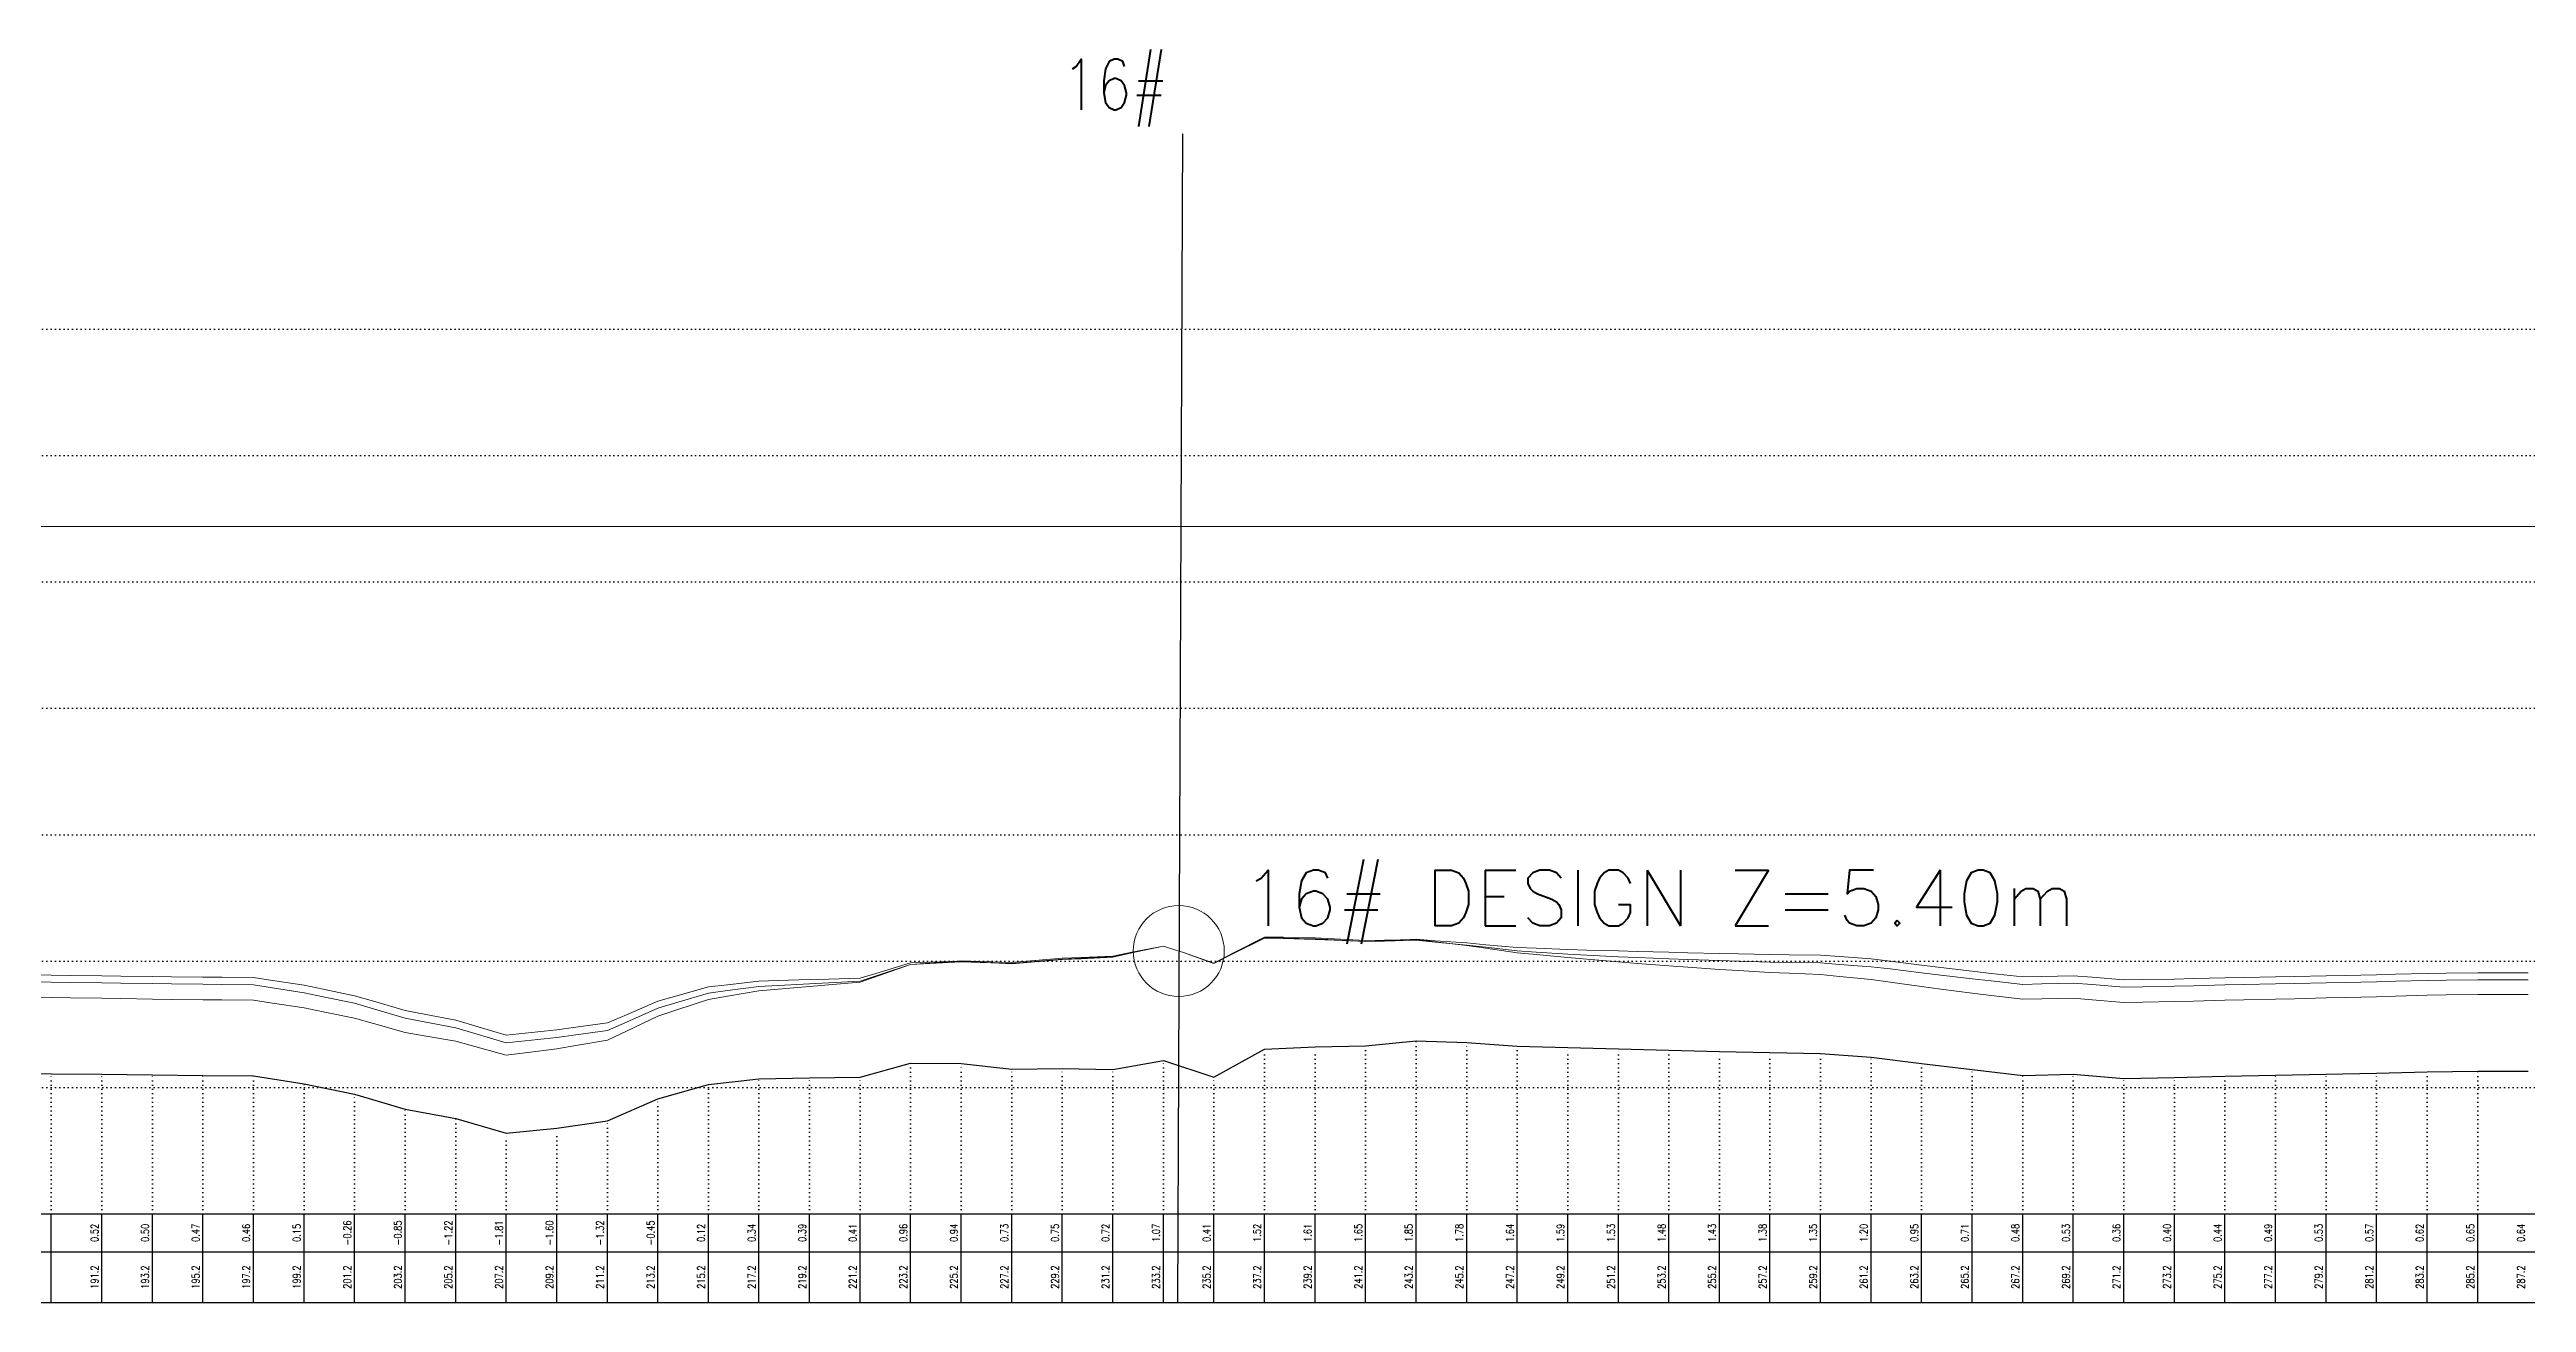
# Model space of a CAD drawing. Extents: x 391414 to 399140, y 3188456 to 3193760.
# Drawn here: x 393388 to 394368, y 3193250 to 3193746 of the extents above; entities that cross this region are included whole.
import ezdxf
from ezdxf.enums import TextEntityAlignment as Align

# ---------------------------------------------------------------- set-up
doc = ezdxf.new("R2010")
doc.units = 0
doc.linetypes.add('X4', pattern=[1.6, 0, -1.6])
doc.layers.get('0').update_dxf_attribs({"linetype": 'CONTINUOUS'})
for name, color, linetype, lineweight in [('ANNOTATION', 7, 'CONTINUOUS', 0), ('DESIGN_CENTER', 1, 'CONTINUOUS', 0), ('DESIGN_DISTRIBUTED', 3, 'CONTINUOUS', 0), ('DESIGN_LOCAL', 255, 'CONTINUOUS', 0), ('PIER_CONTROL', 6, 'CONTINUOUS', 0), ('WSE_22_190', 4, 'CONTINUOUS', 0)]:
    doc.layers.add(name, color=color, linetype=linetype, lineweight=lineweight)
for name, color, linetype in [('DMX', 1, 'CONTINUOUS'), ('ZDH', 1, 'CONTINUOUS'), ('zdm1', 2, 'CONTINUOUS'), ('ZDMT5', 3, 'CONTINUOUS')]:
    doc.layers.add(name, color=color, linetype=linetype)
doc.styles.add('HZ', font='rs.shx', dxfattribs={"width": 0.8, "bigfont": 'hztxt.shx'})
doc.styles.get("Standard").update_dxf_attribs({"font": 'rs.shx', "bigfont": 'hztxt.shx'})

msp = doc.modelspace()

# ---------------------------------------------------------------- linework, layer by layer
at = {"linetype": 'Continuous', "flags": 128}
msp.add_lwpolyline([(393834.39, 3193250.31), (393836.35, 3193712.54)], dxfattribs=at)
at = {"layer": 'DESIGN_CENTER', "color": 1}
msp.add_lwpolyline([(393376.23, 3193377.09), (393388.7, 3193376.94), (393396.23, 3193376.84), (393408.71, 3193376.68), (393416.23, 3193376.59), (393428.7, 3193376.42), (393436.23, 3193376.32), (393448.7, 3193376.16), (393456.23, 3193376.08), (393468.7, 3193375.95), (393476.23, 3193374.77), (393488.7, 3193372.82), (393496.23, 3193371.25), (393508.7, 3193368.66), (393516.23, 3193366.41), (393528.7, 3193362.69), (393536.23, 3193361.28), (393548.69, 3193358.93), (393556.23, 3193356.69), (393568.7, 3193353), (393576.23, 3193353.77), (393588.7, 3193355.07), (393596.23, 3193356.14), (393608.7, 3193357.92), (393616.23, 3193361.23), (393628.7, 3193366.74), (393636.23, 3193368.96), (393648.7, 3193372.68), (393656.23, 3193373.64), (393668.7, 3193375.29), (393676.23, 3193375.67), (393688.7, 3193376.38), (393696.23, 3193376.74), (393708.7, 3193377.4), (393716.23, 3193379.85), (393728.7, 3193383.98), (393736.23, 3193384.38), (393748.7, 3193385.09), (393756.23, 3193384.81), (393768.7, 3193384.37), (393776.23, 3193385.02), (393788.7, 3193386.1), (393796.23, 3193386.49), (393808.7, 3193387.04), (393816.23, 3193388.72), (393828.7, 3193391.28), (393834.78, 3193389.31), (393836.23, 3193388.83), (393848.7, 3193384.43), (393856.23, 3193388.32), (393868.7, 3193394.55), (393876.23, 3193394.41), (393888.7, 3193394.11), (393896.23, 3193393.7), (393908.7, 3193393.03), (393916.23, 3193393.23), (393928.69, 3193393.6), (393936.23, 3193392.85), (393948.7, 3193391.69), (393956.23, 3193390.77), (393968.7, 3193389.32), (393976.23, 3193388.83), (393988.7, 3193388.08), (393996.23, 3193387.67), (394008.7, 3193387.05), (394016.23, 3193386.71), (394028.71, 3193386.2), (394036.23, 3193385.92), (394048.7, 3193385.5), (394056.23, 3193385.26), (394068.7, 3193384.9), (394076.23, 3193384.77), (394088.7, 3193384.58), (394096.23, 3193384.03), (394108.7, 3193383.12), (394116.23, 3193382.2), (394128.7, 3193380.68), (394136.23, 3193379.78), (394148.7, 3193378.3), (394156.23, 3193377.47), (394168.7, 3193376.1), (394176.23, 3193376.29), (394188.7, 3193376.61), (394196.23, 3193376.01), (394208.7, 3193375.02), (394216.23, 3193375.15), (394228.7, 3193375.37), (394236.23, 3193375.56), (394248.7, 3193375.88), (394256.23, 3193376.05), (394268.7, 3193376.32), (394276.23, 3193376.49), (394288.7, 3193376.75), (394296.23, 3193376.92), (394308.7, 3193377.18), (394316.23, 3193377.37), (394328.69, 3193377.67), (394336.23, 3193377.78), (394348.7, 3193377.96), (394356.23, 3193377.94), (394368.7, 3193377.9)], dxfattribs=at)
at = {"layer": 'DESIGN_DISTRIBUTED', "color": 3}
msp.add_lwpolyline([(393376.23, 3193371.13), (393388.7, 3193370.93), (393396.23, 3193370.81), (393408.71, 3193370.61), (393416.23, 3193370.5), (393428.7, 3193370.31), (393436.23, 3193370.2), (393448.7, 3193370.03), (393456.23, 3193369.96), (393468.7, 3193369.86), (393476.23, 3193368.7), (393488.7, 3193366.81), (393496.23, 3193365.29), (393508.7, 3193362.8), (393516.23, 3193360.63), (393528.7, 3193357.06), (393536.23, 3193355.75), (393548.69, 3193353.61), (393556.23, 3193351.51), (393568.7, 3193348.08), (393576.23, 3193349.03), (393588.7, 3193350.65), (393596.23, 3193351.92), (393608.7, 3193354.07), (393616.23, 3193357.62), (393628.7, 3193363.55), (393636.23, 3193366.03), (393648.7, 3193370.2), (393656.23, 3193371.43), (393668.7, 3193373.52), (393676.23, 3193374.17), (393688.7, 3193375.31), (393696.23, 3193375.91), (393708.7, 3193376.94), (393716.23, 3193379.59), (393728.7, 3193384), (393736.23, 3193384.54), (393748.7, 3193385.43), (393756.23, 3193385.21), (393768.7, 3193384.81), (393776.23, 3193385.46), (393788.7, 3193386.48), (393796.23, 3193386.8), (393808.7, 3193387.23), (393816.23, 3193388.83), (393828.7, 3193391.29), (393834.78, 3193389.31), (393836.23, 3193388.83), (393848.7, 3193384.51), (393856.23, 3193388.46), (393868.7, 3193394.83), (393876.23, 3193394.76), (393888.7, 3193394.53), (393896.23, 3193394.15), (393908.7, 3193393.45), (393916.23, 3193393.6), (393928.69, 3193393.83), (393936.23, 3193392.97), (393948.7, 3193391.54), (393956.23, 3193390.44), (393968.7, 3193388.64), (393976.23, 3193387.91), (393988.7, 3193386.75), (393996.23, 3193386.08), (394008.7, 3193385.01), (394016.23, 3193384.4), (394028.71, 3193383.45), (394036.23, 3193382.91), (394048.7, 3193382.06), (394056.23, 3193381.58), (394068.7, 3193380.84), (394076.23, 3193380.49), (394088.7, 3193379.98), (394096.23, 3193379.24), (394108.7, 3193378.06), (394116.23, 3193376.99), (394128.7, 3193375.25), (394136.23, 3193374.24), (394148.7, 3193372.6), (394156.23, 3193371.69), (394168.7, 3193370.21), (394176.23, 3193370.35), (394188.7, 3193370.6), (394196.23, 3193369.97), (394208.7, 3193368.95), (394216.23, 3193369.07), (394228.7, 3193369.28), (394236.23, 3193369.47), (394248.7, 3193369.81), (394256.23, 3193369.99), (394268.7, 3193370.28), (394276.23, 3193370.46), (394288.7, 3193370.76), (394296.23, 3193370.95), (394308.7, 3193371.25), (394316.23, 3193371.45), (394328.69, 3193371.79), (394336.23, 3193371.92), (394348.7, 3193372.13), (394356.23, 3193372.12), (394368.7, 3193372.11)], dxfattribs=at)
at = {"layer": 'DESIGN_LOCAL', "color": 5}
msp.add_lwpolyline([(393376.23, 3193379.87), (393388.7, 3193379.72), (393396.23, 3193379.63), (393408.71, 3193379.48), (393416.23, 3193379.39), (393428.7, 3193379.24), (393436.23, 3193379.15), (393448.7, 3193379), (393456.23, 3193378.94), (393468.7, 3193378.83), (393476.23, 3193377.67), (393488.7, 3193375.75), (393496.23, 3193374.21), (393508.7, 3193371.64), (393516.23, 3193369.42), (393528.7, 3193365.73), (393536.23, 3193364.33), (393548.69, 3193362), (393556.23, 3193359.77), (393568.7, 3193356.07), (393576.23, 3193356.84), (393588.7, 3193358.11), (393596.23, 3193359.14), (393608.7, 3193360.85), (393616.23, 3193364.11), (393628.7, 3193369.5), (393636.23, 3193371.63), (393648.7, 3193375.17), (393656.23, 3193376), (393668.7, 3193377.4), (393676.23, 3193377.63), (393688.7, 3193378.05), (393696.23, 3193378.22), (393708.7, 3193378.56), (393716.23, 3193380.82), (393728.7, 3193384.63), (393736.23, 3193384.85), (393748.7, 3193385.3), (393756.23, 3193384.88), (393768.7, 3193384.27), (393776.23, 3193384.86), (393788.7, 3193385.89), (393796.23, 3193386.28), (393808.7, 3193386.89), (393816.23, 3193388.62), (393828.7, 3193391.26), (393834.78, 3193389.31), (393836.23, 3193388.83), (393848.7, 3193384.37), (393856.23, 3193388.2), (393868.7, 3193394.36), (393876.23, 3193394.2), (393888.7, 3193393.92), (393896.23, 3193393.56), (393908.7, 3193393.03), (393916.23, 3193393.35), (393928.69, 3193393.97), (393936.23, 3193393.39), (393948.7, 3193392.54), (393956.23, 3193391.81), (393968.7, 3193390.69), (393976.23, 3193390.38), (393988.7, 3193389.94), (393996.23, 3193389.69), (394008.7, 3193389.32), (394016.23, 3193389.12), (394028.71, 3193388.81), (394036.23, 3193388.63), (394048.7, 3193388.34), (394056.23, 3193388.17), (394068.7, 3193387.89), (394076.23, 3193387.8), (394088.7, 3193387.64), (394096.23, 3193387.1), (394108.7, 3193386.2), (394116.23, 3193385.27), (394128.7, 3193383.73), (394136.23, 3193382.82), (394148.7, 3193381.32), (394156.23, 3193380.47), (394168.7, 3193379.07), (394176.23, 3193379.24), (394188.7, 3193379.52), (394196.23, 3193378.91), (394208.7, 3193377.89), (394216.23, 3193378.01), (394228.7, 3193378.2), (394236.23, 3193378.39), (394248.7, 3193378.69), (394256.23, 3193378.85), (394268.7, 3193379.11), (394276.23, 3193379.27), (394288.7, 3193379.53), (394296.23, 3193379.68), (394308.7, 3193379.94), (394316.23, 3193380.13), (394328.69, 3193380.43), (394336.23, 3193380.54), (394348.7, 3193380.72), (394356.23, 3193380.7), (394368.7, 3193380.66)], dxfattribs=at)
at = {"layer": 'DMX', "linetype": 'Continuous', "flags": 128}
msp.add_lwpolyline([(393368.7, 3193341.02), (393388.7, 3193340.78), (393408.71, 3193340.54), (393428.7, 3193340.3), (393448.7, 3193340.06), (393468.7, 3193339.89), (393488.7, 3193336.81), (393508.7, 3193332.71), (393528.7, 3193326.81), (393548.69, 3193323.11), (393568.7, 3193317.22), (393588.7, 3193319.31), (393608.7, 3193322.11), (393628.7, 3193330.81), (393648.7, 3193336.51), (393668.7, 3193338.71), (393688.7, 3193339.21), (393708.7, 3193339.41), (393728.7, 3193344.93), (393748.7, 3193344.76), (393768.7, 3193342.59), (393788.7, 3193342.85), (393808.7, 3193342.51), (393828.7, 3193345.99), (393848.7, 3193339.36), (393868.7, 3193350.49), (393888.7, 3193351.43), (393908.7, 3193351.83), (393928.69, 3193353.79), (393948.7, 3193353.08), (393968.7, 3193351.68), (393988.7, 3193351.17), (394008.7, 3193350.65), (394028.71, 3193350.14), (394048.7, 3193349.63), (394068.7, 3193349.12), (394088.7, 3193348.82), (394108.7, 3193347.33), (394128.7, 3193344.83), (394148.7, 3193342.39), (394168.7, 3193340.13), (394188.7, 3193340.58), (394208.7, 3193338.95), (394228.7, 3193339.26), (394248.7, 3193339.75), (394268.7, 3193340.17), (394288.7, 3193340.59), (394308.7, 3193341.01), (394328.69, 3193341.5), (394348.7, 3193341.79), (394368.7, 3193341.73)], dxfattribs=at)
at = {"layer": 'PIER_CONTROL', "color": 6}
msp.add_circle((393834.78, 3193389.31), 18, dxfattribs=at)
at = {"layer": 'WSE_22_190', "color": 4}
msp.add_line((391496.23, 3193557.21), (396812.67, 3193557.21), dxfattribs=at)
at = {"layer": 'zdm1', "linetype": 'X4'}
for p, q in [((391481.23, 3193635.31), (396827.67, 3193635.31)), ((391481.23, 3193585.31), (396827.67, 3193585.31)), ((391481.23, 3193535.31), (396827.67, 3193535.31)), ((391481.23, 3193485.31), (396827.67, 3193485.31)), ((391481.23, 3193435.31), (396827.67, 3193435.31)), ((391481.23, 3193385.31), (396827.67, 3193385.31)), ((391481.23, 3193335.31), (396827.67, 3193335.31)), ((391481.23, 3193285.31), (396827.67, 3193285.31))]:
    msp.add_line(p, q, dxfattribs=at)
at = {"layer": 'zdm1', "linetype": 'Continuous'}
for p, q in [((391496.23, 3193285.31), (396817.67, 3193285.31)), ((391451.23, 3193270.31), (396817.67, 3193270.31)), ((391451.23, 3193250.31), (396817.67, 3193250.31))]:
    msp.add_line(p, q, dxfattribs=at)
at = {"layer": 'ZDMT5', "linetype": 'X4'}
for p, q in [((393868.7, 3193285.31), (393868.7, 3193350.49)), ((393888.7, 3193285.31), (393888.7, 3193351.43)), ((393908.7, 3193285.31), (393908.7, 3193351.83)), ((393928.69, 3193285.31), (393928.69, 3193353.79)), ((393948.7, 3193285.31), (393948.7, 3193353.08)), ((393968.7, 3193285.31), (393968.7, 3193351.68)), ((393988.7, 3193285.31), (393988.7, 3193351.17)), ((394008.7, 3193285.31), (394008.7, 3193350.65)), ((394028.71, 3193285.31), (394028.71, 3193350.14)), ((394048.7, 3193285.31), (394048.7, 3193349.63)), ((394068.7, 3193285.31), (394068.7, 3193349.12)), ((394088.7, 3193285.31), (394088.7, 3193348.82)), ((393388.7, 3193285.31), (393388.7, 3193340.78)), ((393408.71, 3193285.31), (393408.71, 3193340.54)), ((393428.7, 3193285.31), (393428.7, 3193340.3)), ((393448.7, 3193285.31), (393448.7, 3193340.06)), ((393468.7, 3193285.31), (393468.7, 3193339.89)), ((393688.7, 3193285.31), (393688.7, 3193339.21)), ((393708.7, 3193285.31), (393708.7, 3193339.41)), ((393728.7, 3193285.31), (393728.7, 3193344.93)), ((393748.7, 3193285.31), (393748.7, 3193344.76)), ((393768.7, 3193285.31), (393768.7, 3193342.59)), ((393788.7, 3193285.31), (393788.7, 3193342.85)), ((393808.7, 3193285.31), (393808.7, 3193342.51)), ((393828.7, 3193285.31), (393828.7, 3193345.99)), ((393848.7, 3193285.31), (393848.7, 3193339.36)), ((394108.7, 3193285.31), (394108.7, 3193347.33)), ((394128.7, 3193285.31), (394128.7, 3193344.83)), ((394148.7, 3193285.31), (394148.7, 3193342.39)), ((394168.7, 3193285.31), (394168.7, 3193340.13)), ((394188.7, 3193285.31), (394188.7, 3193340.58)), ((394228.7, 3193285.31), (394228.7, 3193339.26)), ((394248.7, 3193285.31), (394248.7, 3193339.75)), ((394268.7, 3193285.31), (394268.7, 3193340.17)), ((394288.7, 3193285.31), (394288.7, 3193340.59)), ((394308.7, 3193285.31), (394308.7, 3193341.01)), ((394328.69, 3193285.31), (394328.69, 3193341.5)), ((394348.7, 3193285.31), (394348.7, 3193341.79)), ((393488.7, 3193285.31), (393488.7, 3193336.81)), ((393508.7, 3193285.31), (393508.7, 3193332.71)), ((393628.7, 3193285.31), (393628.7, 3193330.81)), ((393648.7, 3193285.31), (393648.7, 3193336.51)), ((393668.7, 3193285.31), (393668.7, 3193338.71)), ((394208.7, 3193285.31), (394208.7, 3193338.95)), ((393528.7, 3193285.31), (393528.7, 3193326.81)), ((393548.69, 3193285.31), (393548.69, 3193323.11)), ((393608.7, 3193285.31), (393608.7, 3193322.11)), ((393568.7, 3193285.31), (393568.7, 3193317.22)), ((393588.7, 3193285.31), (393588.7, 3193319.31))]:
    msp.add_line(p, q, dxfattribs=at)
at = {"layer": 'ZDMT5', "linetype": 'Continuous'}
for p, q in [((393388.7, 3193250.31), (393388.7, 3193285.31)), ((393408.71, 3193250.31), (393408.71, 3193285.31)), ((393428.7, 3193250.31), (393428.7, 3193285.31)), ((393448.7, 3193250.31), (393448.7, 3193285.31)), ((393468.7, 3193250.31), (393468.7, 3193285.31)), ((393488.7, 3193250.31), (393488.7, 3193285.31)), ((393508.7, 3193250.31), (393508.7, 3193285.31)), ((393528.7, 3193250.31), (393528.7, 3193285.31)), ((393548.69, 3193250.31), (393548.69, 3193285.31)), ((393568.7, 3193250.31), (393568.7, 3193285.31)), ((393588.7, 3193250.31), (393588.7, 3193285.31)), ((393608.7, 3193250.31), (393608.7, 3193285.31)), ((393628.7, 3193250.31), (393628.7, 3193285.31)), ((393648.7, 3193250.31), (393648.7, 3193285.31)), ((393668.7, 3193250.31), (393668.7, 3193285.31)), ((393688.7, 3193250.31), (393688.7, 3193285.31)), ((393708.7, 3193250.31), (393708.7, 3193285.31)), ((393728.7, 3193250.31), (393728.7, 3193285.31)), ((393748.7, 3193250.31), (393748.7, 3193285.31)), ((393768.7, 3193250.31), (393768.7, 3193285.31)), ((393788.7, 3193250.31), (393788.7, 3193285.31)), ((393808.7, 3193250.31), (393808.7, 3193285.31)), ((393828.7, 3193250.31), (393828.7, 3193285.31)), ((393848.7, 3193250.31), (393848.7, 3193285.31)), ((393868.7, 3193250.31), (393868.7, 3193285.31)), ((393888.7, 3193250.31), (393888.7, 3193285.31)), ((393908.7, 3193250.31), (393908.7, 3193285.31)), ((393928.69, 3193250.31), (393928.69, 3193285.31)), ((393948.7, 3193250.31), (393948.7, 3193285.31)), ((393968.7, 3193250.31), (393968.7, 3193285.31)), ((393988.7, 3193250.31), (393988.7, 3193285.31)), ((394008.7, 3193250.31), (394008.7, 3193285.31)), ((394028.71, 3193250.31), (394028.71, 3193285.31)), ((394048.7, 3193250.31), (394048.7, 3193285.31)), ((394068.7, 3193250.31), (394068.7, 3193285.31)), ((394088.7, 3193250.31), (394088.7, 3193285.31)), ((394108.7, 3193250.31), (394108.7, 3193285.31)), ((394128.7, 3193250.31), (394128.7, 3193285.31)), ((394148.7, 3193250.31), (394148.7, 3193285.31)), ((394168.7, 3193250.31), (394168.7, 3193285.31)), ((394188.7, 3193250.31), (394188.7, 3193285.31)), ((394208.7, 3193250.31), (394208.7, 3193285.31)), ((394228.7, 3193250.31), (394228.7, 3193285.31)), ((394248.7, 3193250.31), (394248.7, 3193285.31)), ((394268.7, 3193250.31), (394268.7, 3193285.31)), ((394288.7, 3193250.31), (394288.7, 3193285.31)), ((394308.7, 3193250.31), (394308.7, 3193285.31)), ((394328.69, 3193250.31), (394328.69, 3193285.31)), ((394348.7, 3193250.31), (394348.7, 3193285.31))]:
    msp.add_line(p, q, dxfattribs=at)

# ---------------------------------------------------------------- texts
at = {"layer": 'ANNOTATION', "color": 6}
msp.add_text('16# DESIGN Z=5.40m', height=22, dxfattribs=at).set_placement((393859.78, 3193399.31))
at = {"layer": 'ZDH', "linetype": 'Continuous', "style": 'HZ', "width": 0.8}
msp.add_text('16#', height=20, dxfattribs=at).set_placement((393788.68, 3193722.05, 88888))
at = {"layer": 'ZDMT5', "linetype": 'Continuous', "style": 'HZ', "width": 0.8}
for s, p in [('0.52', (393408.21, 3193277.81)), ('0.50', (393428.2, 3193277.81)), ('0.47', (393448.2, 3193277.81)), ('0.46', (393468.2, 3193277.81)), ('0.15', (393488.2, 3193277.81)), ('-0.26', (393508.2, 3193277.81)), ('-0.85', (393528.2, 3193277.81)), ('-1.22', (393548.19, 3193277.81)), ('-1.81', (393568.2, 3193277.81)), ('-1.60', (393588.2, 3193277.81)), ('-1.32', (393608.2, 3193277.81)), ('-0.45', (393628.2, 3193277.81)), ('0.12', (393648.2, 3193277.81)), ('0.34', (393668.2, 3193277.81)), ('0.39', (393688.2, 3193277.81)), ('0.41', (393708.2, 3193277.81)), ('0.96', (393728.2, 3193277.81)), ('0.94', (393748.2, 3193277.81)), ('0.73', (393768.2, 3193277.81)), ('0.75', (393788.2, 3193277.81)), ('0.72', (393808.2, 3193277.81)), ('1.07', (393828.2, 3193277.81)), ('0.41', (393848.2, 3193277.81)), ('1.52', (393868.2, 3193277.81)), ('1.61', (393888.2, 3193277.81)), ('1.65', (393908.2, 3193277.81)), ('1.85', (393928.19, 3193277.81)), ('1.78', (393948.2, 3193277.81)), ('1.64', (393968.2, 3193277.81)), ('1.59', (393988.2, 3193277.81)), ('1.53', (394008.2, 3193277.81)), ('1.48', (394028.21, 3193277.81)), ('1.43', (394048.2, 3193277.81)), ('1.38', (394068.2, 3193277.81)), ('1.35', (394088.2, 3193277.81)), ('1.20', (394108.2, 3193277.81)), ('0.95', (394128.2, 3193277.81)), ('0.71', (394148.2, 3193277.81)), ('0.48', (394168.2, 3193277.81)), ('0.53', (394188.2, 3193277.81)), ('0.36', (394208.2, 3193277.81)), ('0.40', (394228.2, 3193277.81)), ('0.44', (394248.2, 3193277.81)), ('0.49', (394268.2, 3193277.81)), ('0.53', (394288.2, 3193277.81)), ('0.57', (394308.2, 3193277.81)), ('0.62', (394328.19, 3193277.81)), ('0.65', (394348.2, 3193277.81)), ('0.64', (394368.2, 3193277.81)), ('191.2', (393408.21, 3193260.31)), ('193.2', (393428.2, 3193260.31)), ('195.2', (393448.2, 3193260.31)), ('197.2', (393468.2, 3193260.31)), ('199.2', (393488.2, 3193260.31)), ('201.2', (393508.2, 3193260.31)), ('203.2', (393528.2, 3193260.31)), ('205.2', (393548.19, 3193260.31)), ('207.2', (393568.2, 3193260.31)), ('209.2', (393588.2, 3193260.31)), ('211.2', (393608.2, 3193260.31)), ('213.2', (393628.2, 3193260.31)), ('215.2', (393648.2, 3193260.31)), ('217.2', (393668.2, 3193260.31)), ('219.2', (393688.2, 3193260.31)), ('221.2', (393708.2, 3193260.31)), ('223.2', (393728.2, 3193260.31)), ('225.2', (393748.2, 3193260.31)), ('227.2', (393768.2, 3193260.31)), ('229.2', (393788.2, 3193260.31)), ('231.2', (393808.2, 3193260.31)), ('233.2', (393828.2, 3193260.31)), ('235.2', (393848.2, 3193260.31)), ('237.2', (393868.2, 3193260.31)), ('239.2', (393888.2, 3193260.31)), ('241.2', (393908.2, 3193260.31)), ('243.2', (393928.19, 3193260.31)), ('245.2', (393948.2, 3193260.31)), ('247.2', (393968.2, 3193260.31)), ('249.2', (393988.2, 3193260.31)), ('251.2', (394008.2, 3193260.31)), ('253.2', (394028.21, 3193260.31)), ('255.2', (394048.2, 3193260.31)), ('257.2', (394068.2, 3193260.31)), ('259.2', (394088.2, 3193260.31)), ('261.2', (394108.2, 3193260.31)), ('263.2', (394128.2, 3193260.31)), ('265.2', (394148.2, 3193260.31)), ('267.2', (394168.2, 3193260.31)), ('269.2', (394188.2, 3193260.31)), ('271.2', (394208.2, 3193260.31)), ('273.2', (394228.2, 3193260.31)), ('275.2', (394248.2, 3193260.31)), ('277.2', (394268.2, 3193260.31)), ('279.2', (394288.2, 3193260.31)), ('281.2', (394308.2, 3193260.31)), ('283.2', (394328.19, 3193260.31)), ('285.2', (394348.2, 3193260.31)), ('287.2', (394368.2, 3193260.31))]:
    msp.add_text(s, height=3, rotation=90, dxfattribs=at).set_placement(p, align=Align.BOTTOM_CENTER)

doc.saveas('drawing.dxf')
